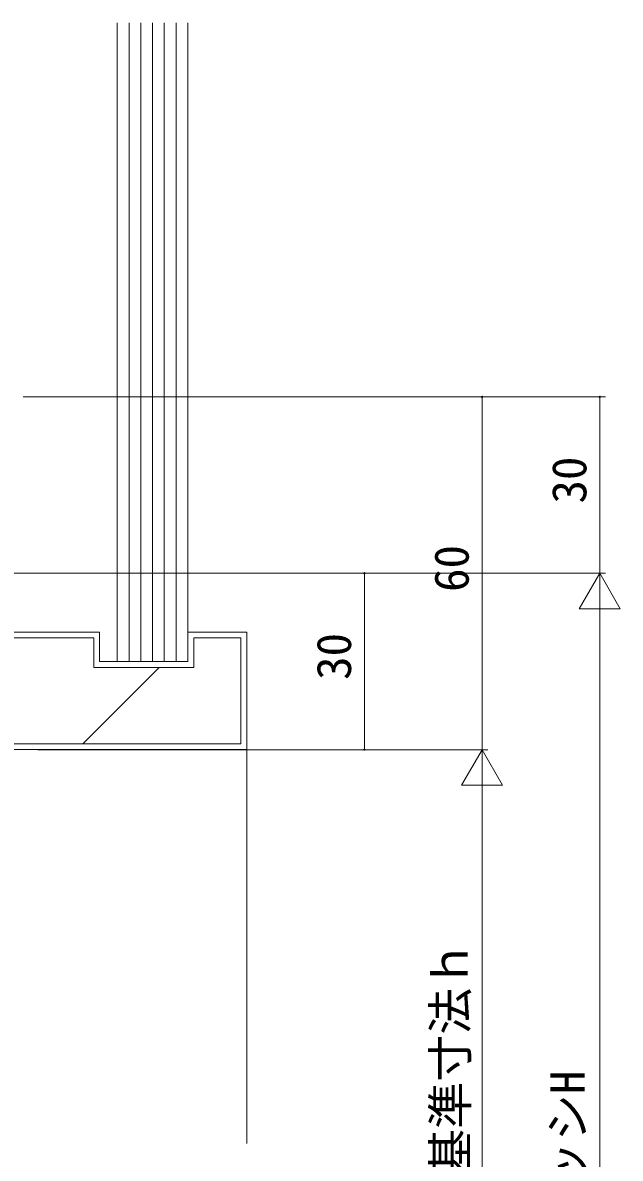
# Model space of a CAD drawing. Units: millimetres, scale not verified. Extents: x -1188 to -198, y -840 to 760.
# Drawn here: x -845.1 to -743.5, y 332.5 to 525.6 of the extents above; entities that cross this region are included whole.
import ezdxf
from ezdxf.enums import TextEntityAlignment as Align

# ---------------------------------------------------------------- set-up
doc = ezdxf.new("R2010")
doc.units = ezdxf.units.MM
doc.header["$LTSCALE"] = 4
doc.layers.add('0-5_YSS_K', color=3, linetype='Continuous', lineweight=9)
doc.layers.add('0-7_YKK_D', color=6, linetype='Continuous', lineweight=9)
doc.styles.add('ＭＳ ゴシック', font='')
doc.styles.get('ＭＳ ゴシック').set_extended_font_data('MS Gothic')

msp = doc.modelspace()

# ---------------------------------------------------------------- linework, layer by layer
at = {"layer": '0-5_YSS_K'}
for p, q in [((-829, 417.003), (-829, 525.645)), ((-827, 417.003), (-827, 525.645)), ((-825, 417.003), (-825, 525.645)), ((-823, 417.003), (-823, 525.645)), ((-821, 417.003), (-821, 525.645)), ((-819, 417.003), (-819, 525.645)), ((-817, 417.003), (-817, 525.645)), ((-871, 422.003), (-832, 422.003)), ((-832, 417.003), (-832, 422.003)), ((-817, 422.003), (-807, 422.003)), ((-817, 417.003), (-817, 422.003)), ((-807, 402.003), (-807, 422.003)), ((-870, 421.003), (-833, 421.003)), ((-833, 416.003), (-833, 421.003)), ((-816, 421.003), (-808, 421.003)), ((-816, 416.003), (-816, 421.003)), ((-808, 421.003), (-808, 403.003)), ((-834.853, 403.003), (-821.853, 416.003)), ((-816, 416.003), (-833, 416.003)), ((-817, 417.003), (-832, 417.003)), ((-829, 417.003), (-817, 417.003)), ((-857, 402.003), (-807, 402.003)), ((-808, 403.003), (-856, 403.003)), ((-807, 402.003), (-807, 335.003))]:
    msp.add_line(p, q, dxfattribs=at)
at = {"layer": '0-7_YKK_D'}
for p, q in [((-845, 462), (-746, 462)), ((-845, 462), (-766, 462)), ((-767, 462), (-767, 402)), ((-747, 462), (-747, 432)), ((-869.3, 432), (-746, 432)), ((-869.3, 432), (-746, 432)), ((-869.3, 432), (-786, 432)), ((-787, 432), (-787, 402)), ((-747, 432), (-750.5, 425.938)), ((-747, 432), (-743.5, 425.938)), ((-747, 432), (-747, 419.876)), ((-750.5, 425.938), (-743.5, 425.938)), ((-747, 425), (-747, 235)), ((-842.5, 402), (-766, 402)), ((-839.5, 402), (-766, 402)), ((-804, 402), (-786, 402)), ((-767, 402), (-770.5, 395.938)), ((-767, 402), (-763.5, 395.938)), ((-767, 402), (-767, 389.876)), ((-770.5, 395.938), (-763.5, 395.938)), ((-767, 395), (-767, 275))]:
    msp.add_line(p, q, dxfattribs=at)
for centre, start, end in [((-767, 462), 90, 270), ((-767, 462), 270, 90), ((-747, 462), 90, 270), ((-747, 462), 270, 90), ((-787, 432), 90, 270), ((-787, 432), 270, 90), ((-787, 402), 90, 270), ((-787, 402), 270, 90)]:
    msp.add_arc(centre, 0.106, start, end, dxfattribs=at)

# ---------------------------------------------------------------- texts
at = {"layer": '0-7_YKK_D', "color": 4, "style": 'ＭＳ ゴシック'}
for s, p in [('30', (-747.5, 443.869)), ('60', (-767.5, 428.833)), ('30', (-787.5, 413.869)), ('内法基準寸法ｈ', (-767.698, 313.522)), ('サッシH', (-747.774, 319.425))]:
    msp.add_text(s, height=5.865, rotation=90, dxfattribs=at).set_placement(p, align=Align.BOTTOM_LEFT)

doc.saveas('drawing.dxf')
